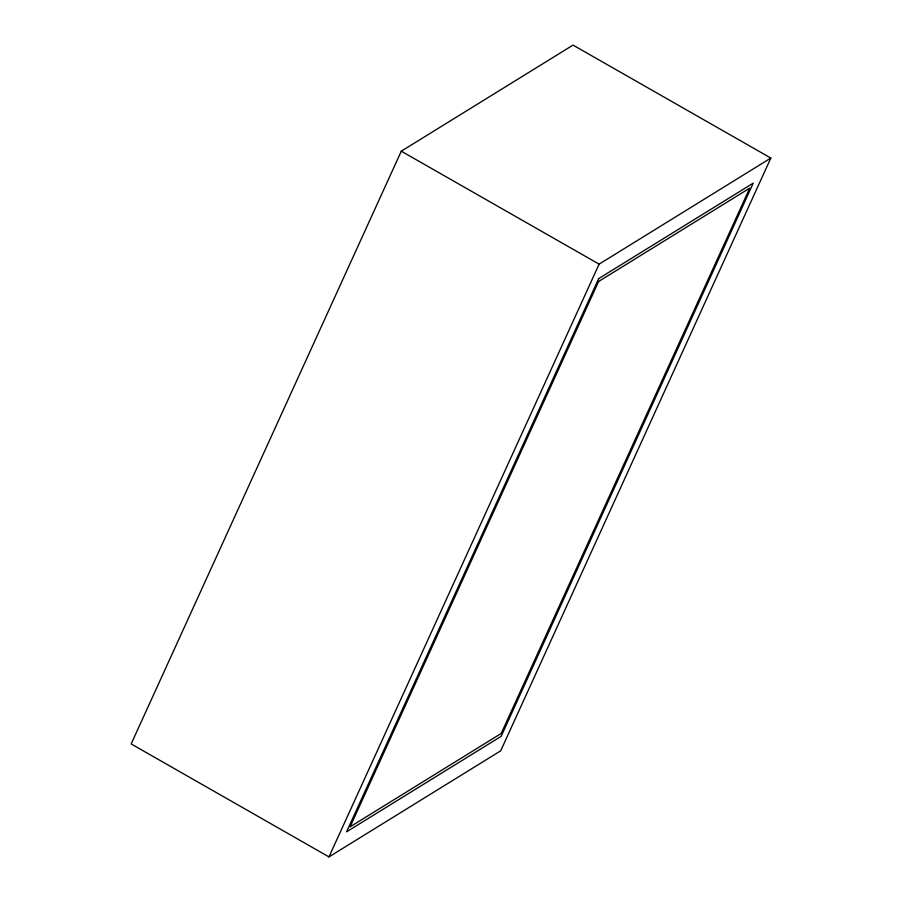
<?xml version="1.0" encoding="UTF-8"?>
<svg xmlns="http://www.w3.org/2000/svg" width="902" height="902" viewBox="0 0 902 902"><rect width="100%" height="100%" fill="white"/><g stroke="black" fill="none" stroke-linecap="round" stroke-linejoin="round"><path stroke-width="1.35" d="M401.289 151.186L131.162 743.936L328.971 856.9L500.711 750.814L770.838 158.064L573.029 45.1L401.289 151.186L599.108 264.151L770.838 158.064M328.971 856.9L599.108 264.151M598.691 278.605L346.571 831.836L501.129 736.359L753.249 183.129L598.691 278.605M598.601 281.492L350.089 826.83L501.208 733.461L749.731 188.135L598.601 281.492"/></g></svg>
